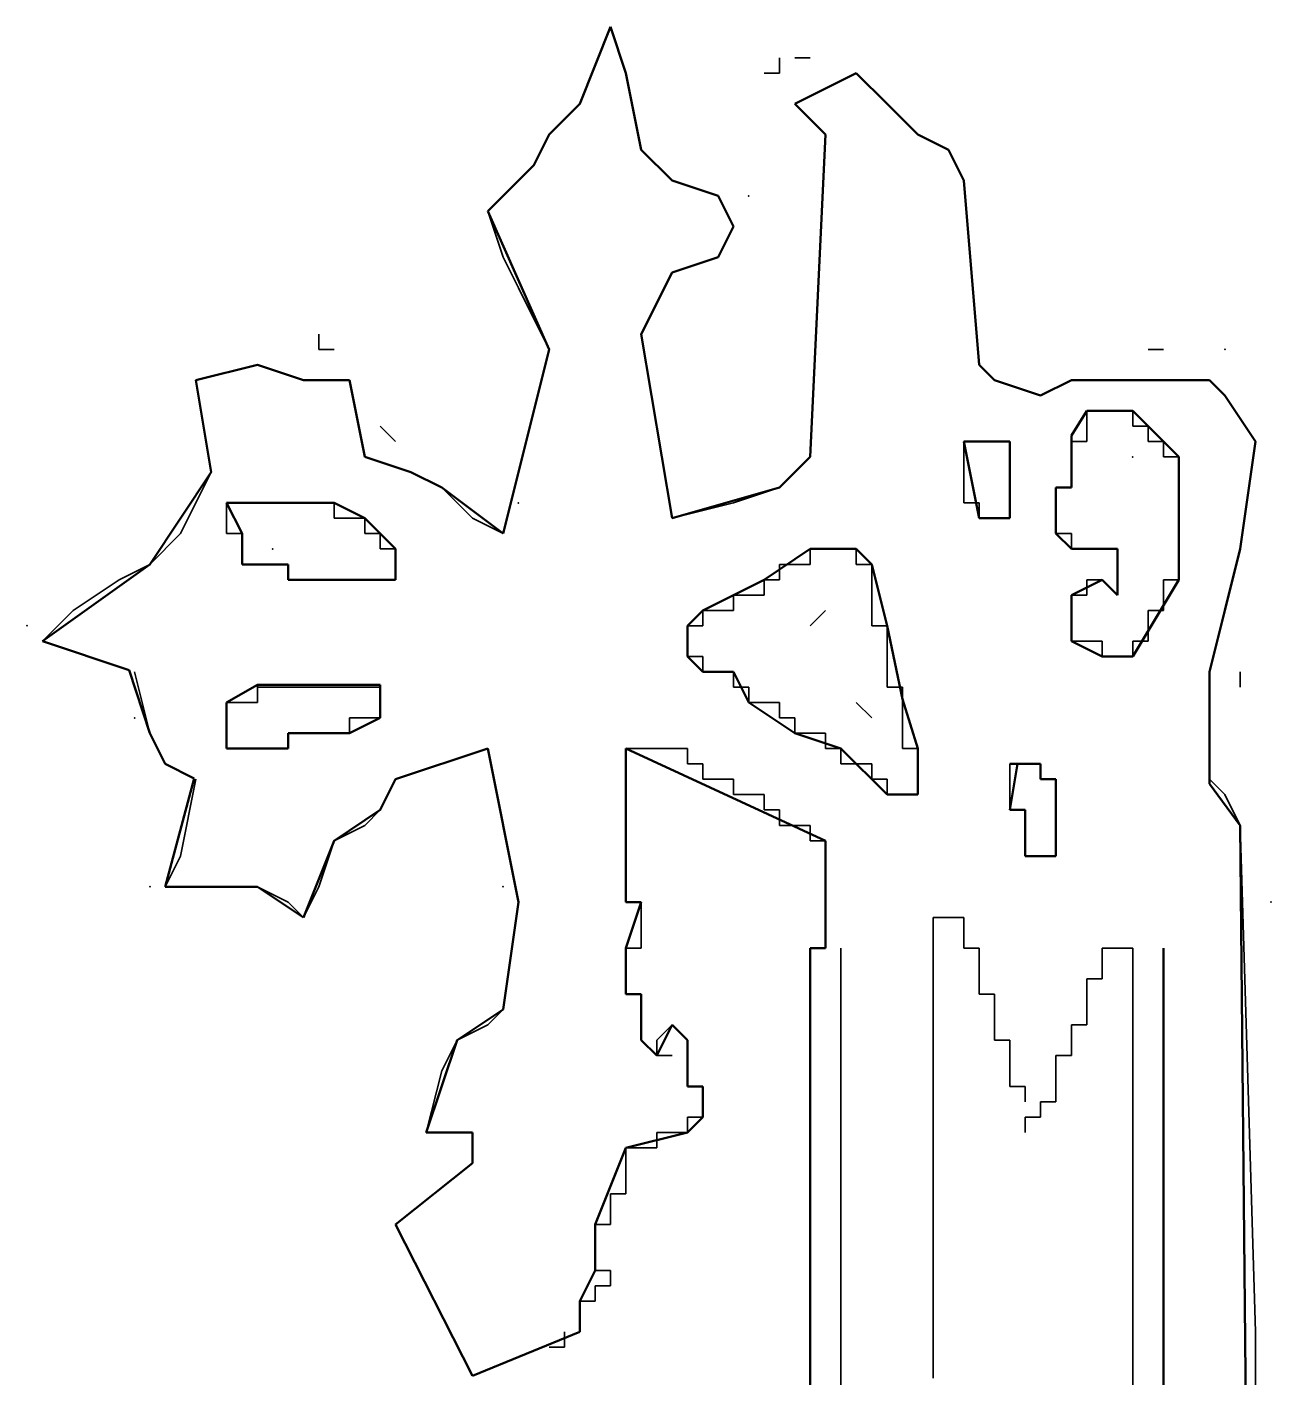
# Model space of a CAD drawing. Header units: millimetres. Extents: x 40 to 196, y 6 to 307.
# Drawn here: x 40.2 to 121.2, y 219.1 to 307.1 of the extents above; entities that cross this region are included whole.
import ezdxf

# ---------------------------------------------------------------- set-up
doc = ezdxf.new("R2010")
doc.units = ezdxf.units.MM
doc.layers.add('_0-0_', color=7, linetype='Continuous')
doc.layers.add('CAM5', color=7, linetype='Continuous')

msp = doc.modelspace()

# ---------------------------------------------------------------- linework, layer by layer
at = {"layer": '_0-0_', "color": 7, "linetype": 'Continuous', "lineweight": 35}
for p, q in [((76.179, 302.057), (78.179, 307.057)), ((78.179, 307.057), (79.179, 304.057)), ((89.179, 304.057), (89.179, 305.057)), ((89.179, 305.057), (89.179, 304.057)), ((90.179, 305.057), (91.179, 305.057)), ((79.179, 304.057), (80.179, 299.057)), ((88.179, 304.057), (89.179, 304.057)), ((89.179, 304.057), (88.179, 304.057)), ((90.179, 302.057), (94.179, 304.057)), ((94.179, 304.057), (96.179, 302.057)), ((74.179, 300.057), (76.179, 302.057)), ((92.179, 300.057), (90.179, 302.057)), ((96.179, 302.057), (98.179, 300.057)), ((73.179, 298.057), (74.179, 300.057)), ((91.179, 279.057), (92.179, 300.057)), ((98.179, 300.057), (100.179, 299.057)), ((80.179, 299.057), (82.179, 297.057)), ((100.179, 299.057), (101.179, 297.057)), ((71.179, 296.057), (73.179, 298.057)), ((82.179, 297.057), (85.179, 296.057)), ((101.179, 297.057), (102.179, 285.057)), ((70.179, 295.057), (71.179, 296.057)), ((85.179, 296.057), (86.179, 294.057)), ((71.179, 292.057), (70.179, 295.057)), ((86.179, 294.057), (85.179, 292.057)), ((72.179, 290.057), (71.179, 292.057)), ((85.179, 292.057), (82.179, 291.057)), ((82.179, 291.057), (81.179, 289.057)), ((73.179, 288.057), (72.179, 290.057)), ((81.179, 289.057), (80.179, 287.057)), ((74.179, 286.057), (73.179, 288.057)), ((59.179, 287.057), (59.179, 286.057)), ((59.179, 286.057), (59.179, 287.057)), ((80.179, 287.057), (82.179, 275.057)), ((59.179, 286.057), (60.179, 286.057)), ((60.179, 286.057), (59.179, 286.057)), ((71.179, 274.057), (74.179, 286.057)), ((113.179, 286.057), (114.179, 286.057)), ((51.179, 284.057), (55.179, 285.057)), ((55.179, 285.057), (58.179, 284.057)), ((102.179, 285.057), (103.179, 284.057)), ((52.179, 278.057), (51.179, 284.057)), ((58.179, 284.057), (61.179, 284.057)), ((61.179, 284.057), (62.179, 279.057)), ((103.179, 284.057), (106.179, 283.057)), ((106.179, 283.057), (108.179, 284.057)), ((108.179, 284.057), (117.179, 284.057)), ((117.179, 284.057), (118.179, 283.057)), ((118.179, 283.057), (120.179, 280.057)), ((111.179, 282.057), (109.179, 282.057)), ((109.179, 282.057), (109.179, 281.057)), ((112.179, 282.057), (111.179, 282.057)), ((112.179, 281.057), (112.179, 282.057)), ((63.179, 281.057), (64.179, 280.057)), ((109.179, 281.057), (109.179, 280.057)), ((113.179, 281.057), (112.179, 281.057)), ((113.179, 280.057), (113.179, 281.057)), ((101.179, 280.057), (101.179, 279.057)), ((103.179, 280.057), (101.179, 280.057)), ((101.179, 280.057), (101.179, 279.057)), ((104.179, 280.057), (103.179, 280.057)), ((104.179, 276.057), (104.179, 280.057)), ((109.179, 280.057), (108.179, 280.057)), ((108.179, 280.057), (108.179, 279.057)), ((114.179, 280.057), (113.179, 280.057)), ((114.179, 279.057), (114.179, 280.057)), ((120.179, 280.057), (119.179, 273.057)), ((62.179, 279.057), (65.179, 278.057)), ((89.179, 277.057), (91.179, 279.057)), ((101.179, 279.057), (101.179, 276.057)), ((108.179, 279.057), (108.179, 277.057)), ((115.179, 279.057), (114.179, 279.057)), ((115.179, 272.057), (115.179, 279.057)), ((51.179, 276.057), (52.179, 278.057)), ((65.179, 278.057), (67.179, 277.057)), ((67.179, 277.057), (69.179, 275.057)), ((86.179, 276.057), (89.179, 277.057)), ((107.179, 277.057), (107.179, 276.057)), ((108.179, 277.057), (107.179, 277.057)), ((107.179, 277.057), (107.179, 276.057)), ((50.179, 274.057), (51.179, 276.057)), ((53.179, 276.057), (53.179, 275.057)), ((59.179, 276.057), (53.179, 276.057)), ((53.179, 276.057), (53.179, 275.057)), ((60.179, 276.057), (59.179, 276.057)), ((60.179, 275.057), (60.179, 276.057)), ((82.179, 275.057), (86.179, 276.057)), ((101.179, 276.057), (102.179, 276.057)), ((102.179, 276.057), (102.179, 275.057)), ((104.179, 275.057), (104.179, 276.057)), ((107.179, 276.057), (107.179, 274.057)), ((53.179, 275.057), (53.179, 274.057)), ((61.179, 275.057), (60.179, 275.057)), ((62.179, 275.057), (61.179, 275.057)), ((62.179, 274.057), (62.179, 275.057)), ((69.179, 275.057), (71.179, 274.057)), ((102.179, 275.057), (103.179, 275.057)), ((103.179, 275.057), (104.179, 275.057)), ((48.179, 272.057), (50.179, 274.057)), ((53.179, 274.057), (54.179, 274.057)), ((54.179, 274.057), (54.179, 273.057)), ((63.179, 274.057), (62.179, 274.057)), ((63.179, 273.057), (63.179, 274.057)), ((107.179, 274.057), (108.179, 274.057)), ((108.179, 274.057), (108.179, 273.057)), ((54.179, 273.057), (54.179, 272.057)), ((64.179, 273.057), (63.179, 273.057)), ((64.179, 272.057), (64.179, 273.057)), ((93.179, 273.057), (91.179, 273.057)), ((91.179, 273.057), (91.179, 272.057)), ((94.179, 273.057), (93.179, 273.057)), ((94.179, 272.057), (94.179, 273.057)), ((108.179, 273.057), (109.179, 273.057)), ((109.179, 273.057), (111.179, 273.057)), ((111.179, 273.057), (111.179, 272.057)), ((119.179, 273.057), (118.179, 269.057)), ((46.179, 271.057), (48.179, 272.057)), ((54.179, 272.057), (55.179, 272.057)), ((55.179, 272.057), (57.179, 272.057)), ((57.179, 272.057), (57.179, 271.057)), ((64.179, 271.057), (64.179, 272.057)), ((90.179, 272.057), (89.179, 272.057)), ((89.179, 272.057), (89.179, 271.057)), ((91.179, 272.057), (90.179, 272.057)), ((95.179, 272.057), (94.179, 272.057)), ((95.179, 269.057), (95.179, 272.057)), ((111.179, 272.057), (111.179, 270.057)), ((115.179, 271.057), (115.179, 272.057)), ((43.179, 269.057), (46.179, 271.057)), ((57.179, 271.057), (58.179, 271.057)), ((58.179, 271.057), (64.179, 271.057)), ((89.179, 271.057), (88.179, 271.057)), ((88.179, 271.057), (88.179, 270.057)), ((110.179, 271.057), (109.179, 271.057)), ((109.179, 271.057), (109.179, 270.057)), ((111.179, 270.057), (110.179, 271.057)), ((114.179, 270.057), (114.179, 271.057)), ((114.179, 271.057), (115.179, 271.057)), ((87.179, 270.057), (86.179, 270.057)), ((86.179, 270.057), (86.179, 269.057)), ((88.179, 270.057), (87.179, 270.057)), ((109.179, 270.057), (108.179, 270.057)), ((108.179, 270.057), (108.179, 269.057)), ((114.179, 269.057), (114.179, 270.057)), ((41.179, 267.057), (43.179, 269.057)), ((85.179, 269.057), (84.179, 269.057)), ((84.179, 269.057), (84.179, 268.057)), ((86.179, 269.057), (85.179, 269.057)), ((91.179, 268.057), (92.179, 269.057)), ((95.179, 268.057), (95.179, 269.057)), ((108.179, 269.057), (108.179, 267.057)), ((113.179, 268.057), (113.179, 269.057)), ((113.179, 269.057), (114.179, 269.057)), ((118.179, 269.057), (117.179, 265.057)), ((83.179, 268.057), (83.179, 267.057)), ((84.179, 268.057), (83.179, 268.057)), ((83.179, 268.057), (83.179, 267.057)), ((96.179, 268.057), (95.179, 268.057)), ((96.179, 265.057), (96.179, 268.057)), ((113.179, 267.057), (113.179, 268.057)), ((44.179, 266.057), (41.179, 267.057)), ((83.179, 267.057), (83.179, 266.057)), ((108.179, 267.057), (109.179, 267.057)), ((109.179, 267.057), (110.179, 267.057)), ((110.179, 267.057), (110.179, 266.057)), ((112.179, 266.057), (112.179, 267.057)), ((112.179, 267.057), (113.179, 267.057)), ((46.832, 265.173), (44.179, 266.057)), ((83.179, 266.057), (84.179, 266.057)), ((84.179, 266.057), (84.179, 265.057)), ((110.179, 266.057), (111.179, 266.057)), ((111.179, 266.057), (112.179, 266.057)), ((48.179, 261.057), (47.179, 265.057)), ((84.179, 265.057), (85.179, 265.057)), ((85.179, 265.057), (86.179, 265.057)), ((86.179, 265.057), (86.179, 264.057)), ((96.179, 264.057), (96.179, 265.057)), ((117.179, 265.057), (117.179, 257.761)), ((119.179, 265.057), (119.179, 264.057)), ((55.179, 264.212), (55.179, 263.057)), ((62.179, 264.057), (55.179, 264.057)), ((63.179, 264.057), (62.179, 264.057)), ((63.179, 263.057), (63.179, 264.212)), ((86.179, 264.057), (87.179, 264.057)), ((87.179, 264.057), (87.179, 263.057)), ((97.179, 264.057), (96.179, 264.057)), ((97.179, 261.057), (97.179, 264.057)), ((53.179, 263.057), (53.179, 262.057)), ((54.179, 263.057), (53.179, 263.057)), ((53.179, 263.057), (53.179, 262.057)), ((55.179, 263.057), (54.179, 263.057)), ((63.179, 262.057), (63.179, 263.057)), ((87.179, 263.057), (88.179, 263.057)), ((88.179, 263.057), (89.179, 263.057)), ((89.179, 263.057), (89.179, 262.057)), ((94.179, 263.057), (95.179, 262.057)), ((53.179, 262.057), (53.179, 260.057)), ((61.179, 261.057), (61.179, 262.057)), ((61.179, 262.057), (62.179, 262.057)), ((62.179, 262.057), (63.179, 262.057)), ((89.179, 262.057), (90.179, 262.057)), ((90.179, 262.057), (90.179, 261.057)), ((49.179, 259.057), (48.179, 261.057)), ((57.179, 260.057), (57.179, 261.057)), ((57.179, 261.057), (58.179, 261.057)), ((58.179, 261.057), (61.179, 261.057)), ((90.179, 261.057), (91.179, 261.057)), ((91.179, 261.057), (92.179, 261.057)), ((92.179, 261.057), (92.179, 260.057)), ((97.179, 260.057), (97.179, 261.057)), ((53.179, 260.057), (54.179, 260.057)), ((54.179, 260.057), (57.179, 260.057)), ((70.179, 260.057), (67.179, 259.057)), ((72.179, 250.057), (70.179, 260.057)), ((79.179, 260.057), (79.179, 259.057)), ((79.179, 259.057), (79.179, 260.057)), ((79.179, 260.057), (79.179, 259.057)), ((79.179, 259.057), (79.179, 260.057)), ((79.179, 260.057), (80.179, 260.057)), ((80.179, 260.057), (83.179, 260.057)), ((83.179, 260.057), (83.179, 259.057)), ((92.179, 260.057), (93.179, 260.057)), ((93.179, 260.057), (93.179, 259.057)), ((98.179, 260.057), (97.179, 260.057)), ((98.179, 258.057), (98.179, 260.057)), ((51.069, 258.112), (49.179, 259.057)), ((67.179, 259.057), (64.179, 258.057)), ((79.179, 259.057), (79.179, 250.057)), ((83.179, 259.057), (84.179, 259.057)), ((84.179, 259.057), (84.179, 258.057)), ((93.179, 259.057), (94.179, 259.057)), ((94.179, 259.057), (95.179, 259.057)), ((95.179, 259.057), (95.179, 258.057)), ((104.179, 259.057), (104.179, 258.057)), ((105.179, 259.057), (104.179, 259.057)), ((104.179, 259.057), (104.179, 258.057)), ((106.179, 259.057), (105.179, 259.057)), ((106.179, 258.057), (106.179, 259.057)), ((50.179, 253.057), (51.179, 258.057)), ((64.179, 258.057), (63.179, 256.057)), ((84.179, 258.057), (85.179, 258.057)), ((85.179, 258.057), (86.179, 258.057)), ((86.179, 258.057), (86.179, 257.057)), ((95.179, 258.057), (96.179, 258.057)), ((96.179, 258.057), (96.179, 257.057)), ((98.179, 257.057), (98.179, 258.057)), ((104.179, 258.057), (104.179, 256.057)), ((107.179, 258.057), (106.179, 258.057)), ((107.179, 254.057), (107.179, 258.057)), ((117.179, 258.057), (118.179, 257.057)), ((86.179, 257.057), (87.179, 257.057)), ((87.179, 257.057), (88.179, 257.057)), ((88.179, 257.057), (88.179, 256.057)), ((96.179, 257.057), (97.179, 257.057)), ((97.179, 257.057), (98.179, 257.057)), ((118.179, 257.057), (119.179, 255.057)), ((63.179, 256.057), (62.179, 255.057)), ((88.179, 256.057), (89.179, 256.057)), ((89.179, 256.057), (89.179, 255.057)), ((104.179, 256.057), (105.179, 256.057)), ((105.179, 256.057), (105.179, 255.057)), ((62.179, 255.057), (60.179, 254.057)), ((89.179, 255.057), (90.179, 255.057)), ((90.179, 255.057), (91.179, 255.057)), ((91.179, 255.057), (91.179, 254.057)), ((105.179, 255.057), (105.179, 253.057)), ((119.179, 255.057), (120.179, 222.057)), ((60.179, 254.057), (59.179, 251.057)), ((91.179, 254.057), (92.179, 254.057)), ((92.179, 254.057), (92.179, 253.057)), ((107.179, 253.057), (107.179, 254.057)), ((49.179, 251.057), (50.179, 253.057)), ((92.179, 253.057), (92.179, 247.057)), ((105.179, 253.057), (106.179, 253.057)), ((106.179, 253.057), (107.179, 253.057)), ((55.179, 251.057), (49.179, 251.057)), ((57.179, 250.057), (55.179, 251.057)), ((59.179, 251.057), (58.179, 249.057)), ((58.179, 249.057), (57.179, 250.057)), ((71.179, 243.057), (72.179, 250.057)), ((79.179, 250.057), (80.179, 250.057)), ((80.179, 250.057), (80.179, 249.057)), ((80.179, 249.057), (80.179, 247.057)), ((99.179, 220.057), (99.179, 249.057)), ((99.179, 249.057), (100.179, 249.057)), ((100.179, 249.057), (101.179, 249.057)), ((101.179, 249.057), (101.179, 248.057)), ((101.179, 248.057), (101.179, 247.057)), ((80.179, 247.057), (79.179, 247.057)), ((79.179, 247.057), (79.179, 246.057)), ((92.179, 247.057), (91.179, 247.057)), ((91.179, 247.057), (91.179, 246.057)), ((93.179, 204.057), (93.179, 247.057)), ((101.179, 247.057), (102.179, 247.057)), ((102.179, 247.057), (102.179, 246.057)), ((111.179, 247.057), (110.179, 247.057)), ((110.179, 247.057), (110.179, 246.057)), ((112.179, 247.057), (111.179, 247.057)), ((112.179, 204.057), (112.179, 247.057)), ((79.179, 246.057), (79.179, 244.057)), ((91.179, 246.057), (91.179, 208.057)), ((102.179, 246.057), (102.179, 244.057)), ((110.179, 246.057), (110.179, 245.057)), ((114.179, 246.057), (114.179, 208.057)), ((110.179, 245.057), (109.179, 245.057)), ((109.179, 245.057), (109.179, 244.057)), ((79.179, 244.057), (80.179, 244.057)), ((80.179, 244.057), (80.179, 243.057)), ((102.179, 244.057), (103.179, 244.057)), ((103.179, 244.057), (103.179, 243.057)), ((109.179, 244.057), (109.179, 242.057)), ((70.179, 242.057), (71.179, 243.057)), ((80.179, 243.057), (80.179, 241.057)), ((103.179, 243.057), (103.179, 241.057)), ((68.179, 241.057), (70.179, 242.057)), ((82.179, 242.057), (81.179, 241.057)), ((83.179, 241.057), (82.179, 242.057)), ((109.179, 242.057), (108.179, 242.057)), ((108.179, 242.057), (108.179, 241.057)), ((67.179, 239.057), (68.179, 241.057)), ((81.179, 241.057), (81.179, 240.057)), ((83.179, 239.057), (83.179, 241.057)), ((103.179, 241.057), (104.179, 241.057)), ((104.179, 241.057), (104.179, 240.057)), ((108.179, 241.057), (108.179, 240.057)), ((81.179, 240.057), (82.179, 240.057)), ((104.179, 240.057), (104.179, 238.057)), ((108.179, 240.057), (107.179, 240.057)), ((107.179, 240.057), (107.179, 239.057)), ((66.179, 235.057), (67.179, 239.057)), ((83.179, 238.057), (83.179, 239.057)), ((107.179, 239.057), (107.179, 237.057)), ((84.179, 238.057), (83.179, 238.057)), ((84.179, 237.057), (84.179, 238.057)), ((104.179, 238.057), (105.179, 238.057)), ((105.179, 238.057), (105.179, 237.057)), ((84.179, 236.057), (84.179, 237.057)), ((107.179, 237.057), (106.179, 237.057)), ((106.179, 237.057), (106.179, 236.057)), ((83.179, 235.057), (83.179, 236.057)), ((83.179, 236.057), (84.179, 236.057)), ((106.179, 236.057), (105.179, 236.057)), ((105.179, 236.057), (105.179, 235.057)), ((69.179, 235.057), (66.179, 235.057)), ((69.179, 233.057), (69.179, 235.057)), ((81.179, 234.057), (81.179, 235.057)), ((81.179, 235.057), (82.179, 235.057)), ((82.179, 235.057), (83.179, 235.057)), ((79.179, 232.057), (79.179, 234.057)), ((79.179, 234.057), (80.179, 234.057)), ((80.179, 234.057), (81.179, 234.057)), ((64.179, 229.057), (69.179, 233.057)), ((79.179, 231.057), (79.179, 232.057)), ((78.179, 230.057), (78.179, 231.057)), ((78.179, 231.057), (79.179, 231.057)), ((78.179, 229.057), (78.179, 230.057)), ((77.179, 227.057), (77.179, 229.057)), ((77.179, 229.057), (78.179, 229.057)), ((77.179, 226.057), (77.179, 227.057)), ((78.179, 226.057), (77.179, 226.057)), ((78.179, 225.057), (78.179, 226.057)), ((77.179, 224.057), (77.179, 225.057)), ((77.179, 225.057), (78.179, 225.057)), ((76.179, 224.057), (76.179, 223.057)), ((76.179, 223.057), (76.179, 224.057)), ((76.179, 224.057), (77.179, 224.057)), ((76.179, 223.057), (76.179, 222.057)), ((76.179, 222.057), (76.179, 223.057)), ((75.179, 221.057), (75.179, 222.057)), ((75.179, 222.057), (75.179, 221.057)), ((120.179, 222.057), (120.179, 148.057)), ((74.179, 221.057), (75.179, 221.057)), ((75.179, 221.057), (74.179, 221.057)), ((99.179, 219.057), (99.179, 220.057))]:
    msp.add_line(p, q, dxfattribs=at)
for p in [(87.179, 296.057), (118.179, 286.057), (112.179, 279.057), (72.179, 276.057), (56.179, 273.057), (40.179, 268.057), (47.179, 262.057), (48.179, 251.057), (71.179, 251.057), (121.179, 250.057)]:
    msp.add_point(p, dxfattribs=at)
at = {"layer": 'CAM5', "color": 7, "linetype": 'Continuous', "lineweight": 50}
for p, q in [((76.179, 302.057), (78.179, 307.057)), ((78.179, 307.057), (79.179, 304.057)), ((79.179, 304.057), (80.179, 299.057)), ((90.179, 302.057), (94.179, 304.057)), ((94.179, 304.057), (96.179, 302.057)), ((74.179, 300.057), (76.179, 302.057)), ((92.179, 300.057), (90.179, 302.057)), ((96.179, 302.057), (98.179, 300.057)), ((73.179, 298.057), (74.179, 300.057)), ((91.179, 279.057), (92.179, 300.057)), ((98.179, 300.057), (100.179, 299.057)), ((80.179, 299.057), (82.179, 297.057)), ((100.179, 299.057), (101.179, 297.057)), ((70.179, 295.057), (73.179, 298.057)), ((82.179, 297.057), (85.179, 296.057)), ((101.179, 297.057), (102.179, 285.057)), ((85.179, 296.057), (86.179, 294.057)), ((74.179, 286.057), (70.179, 295.057)), ((86.179, 294.057), (85.179, 292.057)), ((85.179, 292.057), (82.179, 291.057)), ((82.179, 291.057), (80.179, 287.057)), ((80.179, 287.057), (82.179, 275.057)), ((71.179, 274.057), (74.179, 286.057)), ((51.179, 284.057), (55.179, 285.057)), ((55.179, 285.057), (58.179, 284.057)), ((102.179, 285.057), (103.179, 284.057)), ((52.179, 278.057), (51.179, 284.057)), ((58.179, 284.057), (61.179, 284.057)), ((61.179, 284.057), (62.179, 279.057)), ((103.179, 284.057), (106.179, 283.057)), ((106.179, 283.057), (108.179, 284.057)), ((108.179, 284.057), (117.179, 284.057)), ((117.179, 284.057), (118.179, 283.057)), ((118.179, 283.057), (120.179, 280.057)), ((108.179, 280.44), (109.179, 282.057)), ((109.179, 282.057), (112.179, 282.057)), ((112.179, 282.057), (115.179, 279.057)), ((101.179, 280.057), (104.179, 280.057)), ((102.179, 275.057), (101.179, 280.057)), ((104.179, 280.057), (104.179, 275.057)), ((108.179, 277.057), (108.179, 280.44)), ((120.179, 280.057), (119.179, 273.057)), ((62.179, 279.057), (65.179, 278.057)), ((89.179, 277.057), (91.179, 279.057)), ((115.179, 279.057), (115.179, 271.057)), ((48.179, 272.057), (52.179, 278.057)), ((65.179, 278.057), (67.179, 277.057)), ((67.179, 277.057), (71.179, 274.057)), ((82.179, 275.057), (89.179, 277.057)), ((107.179, 274.057), (107.179, 277.057)), ((107.179, 277.057), (108.179, 277.057)), ((54.179, 274.057), (53.179, 276.057)), ((53.179, 276.057), (60.179, 276.057)), ((60.179, 276.057), (62.179, 275.057)), ((62.179, 275.057), (63.179, 274.057)), ((104.179, 275.057), (102.179, 275.057)), ((54.179, 272.057), (54.179, 274.057)), ((63.179, 274.057), (64.179, 273.057)), ((108.179, 273.057), (107.179, 274.057)), ((64.179, 273.057), (64.179, 271.057)), ((88.179, 271.057), (91.179, 273.057)), ((91.179, 273.057), (94.179, 273.057)), ((94.179, 273.057), (95.179, 272.057)), ((111.179, 273.057), (108.179, 273.057)), ((111.179, 270.057), (111.179, 273.057)), ((119.179, 273.057), (118.179, 269.057)), ((41.179, 267.057), (48.179, 272.057)), ((57.179, 272.057), (54.179, 272.057)), ((57.179, 271.057), (57.179, 272.057)), ((95.179, 272.057), (96.179, 268.057)), ((64.179, 271.057), (57.179, 271.057)), ((86.179, 270.057), (88.179, 271.057)), ((108.179, 270.057), (110.179, 271.057)), ((110.179, 271.057), (111.179, 270.057)), ((115.179, 271.057), (112.179, 266.057)), ((84.179, 269.057), (86.179, 270.057)), ((108.179, 267.057), (108.179, 270.057)), ((83.179, 268.057), (84.179, 269.057)), ((118.179, 269.057), (117.179, 265.057)), ((83.179, 266.057), (83.179, 268.057)), ((96.179, 268.057), (97.179, 263.277)), ((46.832, 265.173), (41.179, 267.057)), ((110.179, 266.057), (108.179, 267.057)), ((84.179, 265.057), (83.179, 266.057)), ((112.179, 266.057), (110.179, 266.057)), ((48.179, 261.057), (46.832, 265.173)), ((86.179, 265.057), (84.179, 265.057)), ((87.179, 263.057), (86.179, 265.057)), ((117.179, 265.057), (117.179, 257.761)), ((53.179, 263.057), (55.179, 264.212)), ((55.179, 264.212), (63.179, 264.212)), ((63.179, 264.212), (63.179, 262.057)), ((53.179, 260.057), (53.179, 263.057)), ((90.179, 261.057), (87.179, 263.057)), ((97.179, 263.277), (98.179, 260.057)), ((63.179, 262.057), (61.179, 261.057)), ((49.179, 259.057), (48.179, 261.057)), ((57.179, 261.057), (57.179, 260.057)), ((61.179, 261.057), (57.179, 261.057)), ((93.179, 260.057), (90.179, 261.057)), ((57.179, 260.057), (53.179, 260.057)), ((70.179, 260.057), (64.179, 258.057)), ((72.179, 250.057), (70.179, 260.057)), ((79.179, 250.057), (79.179, 260.057)), ((79.179, 260.057), (92.179, 254.057)), ((96.179, 257.057), (93.179, 260.057)), ((98.179, 260.057), (98.179, 257.057)), ((51.069, 258.112), (49.179, 259.057)), ((104.179, 259.057), (106.179, 259.057)), ((104.179, 256.057), (104.679, 259.057)), ((106.179, 259.057), (106.179, 258.057)), ((49.179, 251.057), (51.069, 258.112)), ((64.179, 258.057), (63.179, 256.057)), ((106.179, 258.057), (107.179, 258.057)), ((107.179, 258.057), (107.179, 253.057)), ((117.179, 257.761), (119.179, 255.057)), ((98.179, 257.057), (96.179, 257.057)), ((63.179, 256.057), (60.179, 254.057)), ((105.179, 256.057), (104.179, 256.057)), ((105.179, 253.057), (105.179, 256.057)), ((119.179, 255.057), (120.179, 148.057)), ((60.179, 254.057), (58.179, 249.057)), ((92.179, 254.057), (92.179, 247.057)), ((107.179, 253.057), (105.179, 253.057)), ((55.179, 251.057), (49.179, 251.057)), ((58.179, 249.057), (55.179, 251.057)), ((71.179, 243.057), (72.179, 250.057)), ((79.179, 247.057), (80.179, 250.057)), ((80.179, 250.057), (79.179, 250.057)), ((79.179, 244.057), (79.179, 247.057)), ((92.179, 247.057), (91.179, 247.057)), ((91.179, 247.057), (91.179, 208.057)), ((114.179, 247.057), (114.179, 208.057)), ((80.179, 244.057), (79.179, 244.057)), ((80.179, 241.057), (80.179, 244.057)), ((68.179, 241.057), (71.179, 243.057)), ((82.179, 242.057), (81.179, 240.057)), ((83.179, 241.057), (82.179, 242.057)), ((66.179, 235.057), (68.179, 241.057)), ((81.179, 240.057), (80.179, 241.057)), ((83.179, 238.057), (83.179, 241.057)), ((84.179, 238.057), (83.179, 238.057)), ((84.179, 236.057), (84.179, 238.057)), ((83.179, 235.057), (84.179, 236.057)), ((69.179, 235.057), (66.179, 235.057)), ((69.179, 233.057), (69.179, 235.057)), ((79.179, 234.057), (83.179, 235.057)), ((77.179, 229.057), (79.179, 234.057)), ((64.179, 229.057), (69.179, 233.057)), ((64.179, 229.057), (69.179, 219.192)), ((77.179, 226.057), (77.179, 229.057)), ((76.179, 224.057), (77.179, 226.057)), ((76.179, 222.057), (76.179, 224.057)), ((69.179, 219.192), (76.179, 222.057))]:
    msp.add_line(p, q, dxfattribs=at)

doc.saveas('drawing.dxf')
